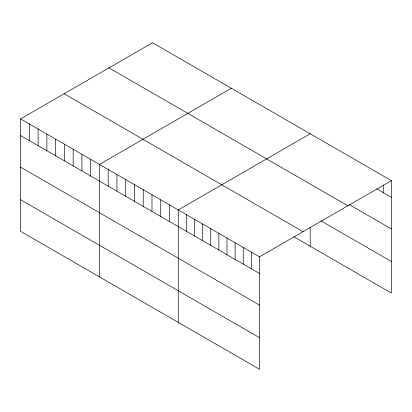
<?xml version="1.0" encoding="UTF-8"?>
<svg xmlns="http://www.w3.org/2000/svg" width="412" height="412" viewBox="0 0 412 412"><rect width="100%" height="100%" fill="white"/><g stroke="black" fill="none" stroke-linecap="round" stroke-linejoin="round"><path stroke-width="0.62" d="M20.6 118.898L259.483 256.82L259.483 369.26L20.6 231.343L20.6 118.898L152.517 42.74L391.4 180.657L391.4 293.102L293.756 236.725M231.348 88.25L99.431 164.414L99.431 276.854M310.179 133.766L178.262 209.924L178.262 322.369M259.483 256.82L391.4 180.657M376.779 188.887L391.4 197.327M349.165 204.548L391.4 228.933M108.984 67.872L347.867 205.789M321.01 220.853L391.4 261.496M64.133 93.766L303.016 231.683M20.6 135.569L259.483 273.486M20.6 167.174L259.483 305.091M20.6 199.738L259.483 337.655M383.278 184.947L383.278 192.636M310.179 227.367L310.179 246.206M251.361 252.129L251.361 268.799M243.24 247.442L243.24 264.107M235.118 242.75L235.118 259.421M226.997 238.064L226.997 254.729M218.875 233.372L218.875 250.043M210.753 228.681L210.753 245.351M202.632 223.994L202.632 240.665M194.51 219.302L194.51 235.973M186.384 214.616L186.384 231.287M169.507 204.867L169.507 221.538M160.747 199.81L160.747 216.48M151.987 194.758L151.987 211.423M143.227 189.7L143.227 206.366M134.467 184.643L134.467 201.308M125.712 179.586L125.712 196.251M116.951 174.528L116.951 191.194M108.191 169.471L108.191 186.142M90.671 159.356L90.671 176.027M81.916 154.299L81.916 170.97M73.156 149.242L73.156 165.912M64.396 144.185L64.396 160.855M55.635 139.127L55.635 155.798M46.875 134.07L46.875 150.74M38.12 129.013L38.12 145.683M29.36 123.955L29.36 140.626"/></g></svg>
